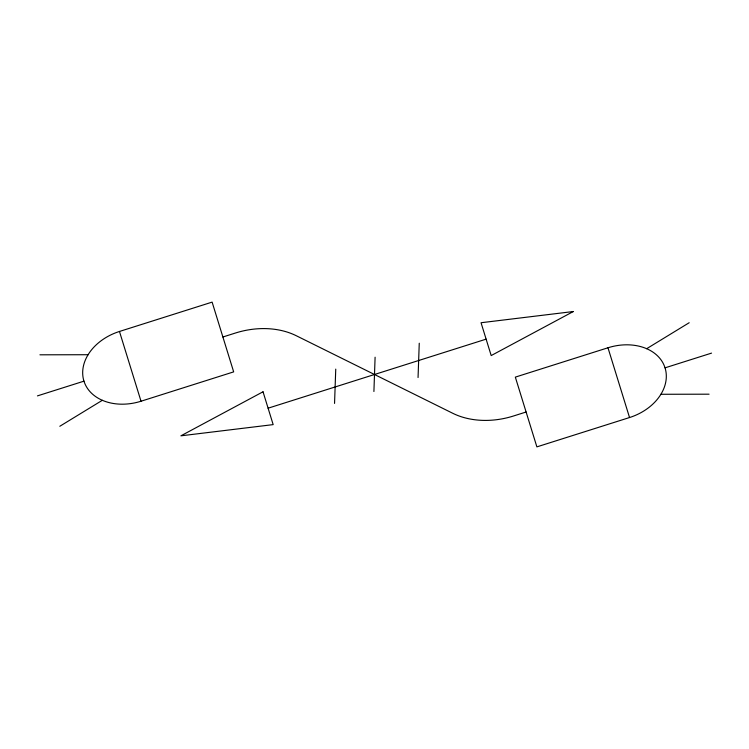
<?xml version="1.0" encoding="UTF-8"?>
<svg xmlns="http://www.w3.org/2000/svg" width="749" height="749" viewBox="0 0 749 749"><rect width="100%" height="100%" fill="white"/><g stroke="black" fill="none" stroke-linecap="round" stroke-linejoin="round"><path stroke-width="1.12" d="M334.55 403.421L335.749 369.117M373.91 391.512L375.099 357.207M418.054 377.524L419.253 343.22M59.808 426.275L102.341 400.294M646.659 348.706L689.192 322.725M119.465 331.461L212.117 302.119L233.669 371.878L141.018 401.23A48.591 36.504 -18.1 0 1 83.916 381.016A48.591 36.504 -18.1 0 1 119.465 331.461L141.018 401.23M222.893 336.994L235.429 333.024A72.896 54.761 -18.1 0 1 296.276 335.73L452.724 413.27A72.896 54.761 -18.1 0 0 513.571 415.976L526.107 412.006M37.45 395.884L83.963 381.157M268.095 408.196L486.12 339.147M607.982 347.77L515.331 377.122L536.883 446.881L629.534 417.539A48.591 36.504 -18.1 0 0 665.084 367.984A48.591 36.504 -18.1 0 0 607.982 347.77L629.534 417.539M665.037 367.843L711.55 353.116M39.931 354.811L88.092 354.726M660.908 394.274L709.069 394.189M263.03 391.783L180.893 435.824L273.17 424.617L263.03 391.783M573.331 311.528L491.194 355.569L481.045 322.735L573.331 311.528"/></g></svg>
